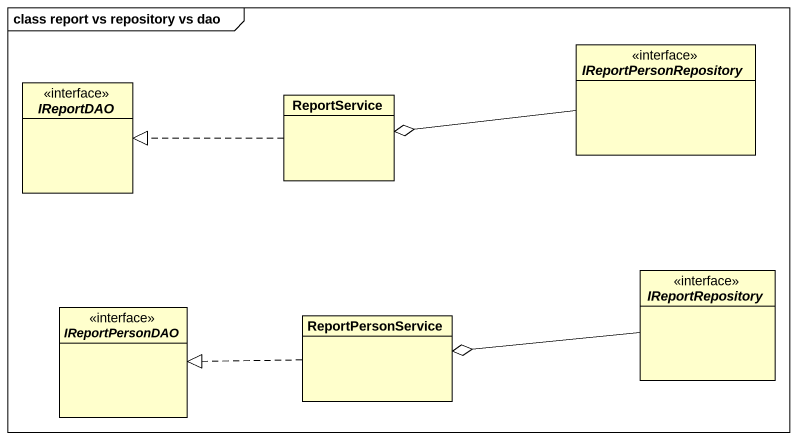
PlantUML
@startuml
mainframe class report vs repository vs dao
hide circle
hide empty members
interface IReportPersonRepository
interface IReportDAO
class ReportService
interface IReportRepository
interface IReportPersonDAO
class ReportPersonService
IReportPersonRepository -left-o ReportService
ReportService .left.|> IReportDAO
IReportRepository -left-o ReportPersonService
ReportPersonService .left.|> IReportPersonDAO
@enduml
